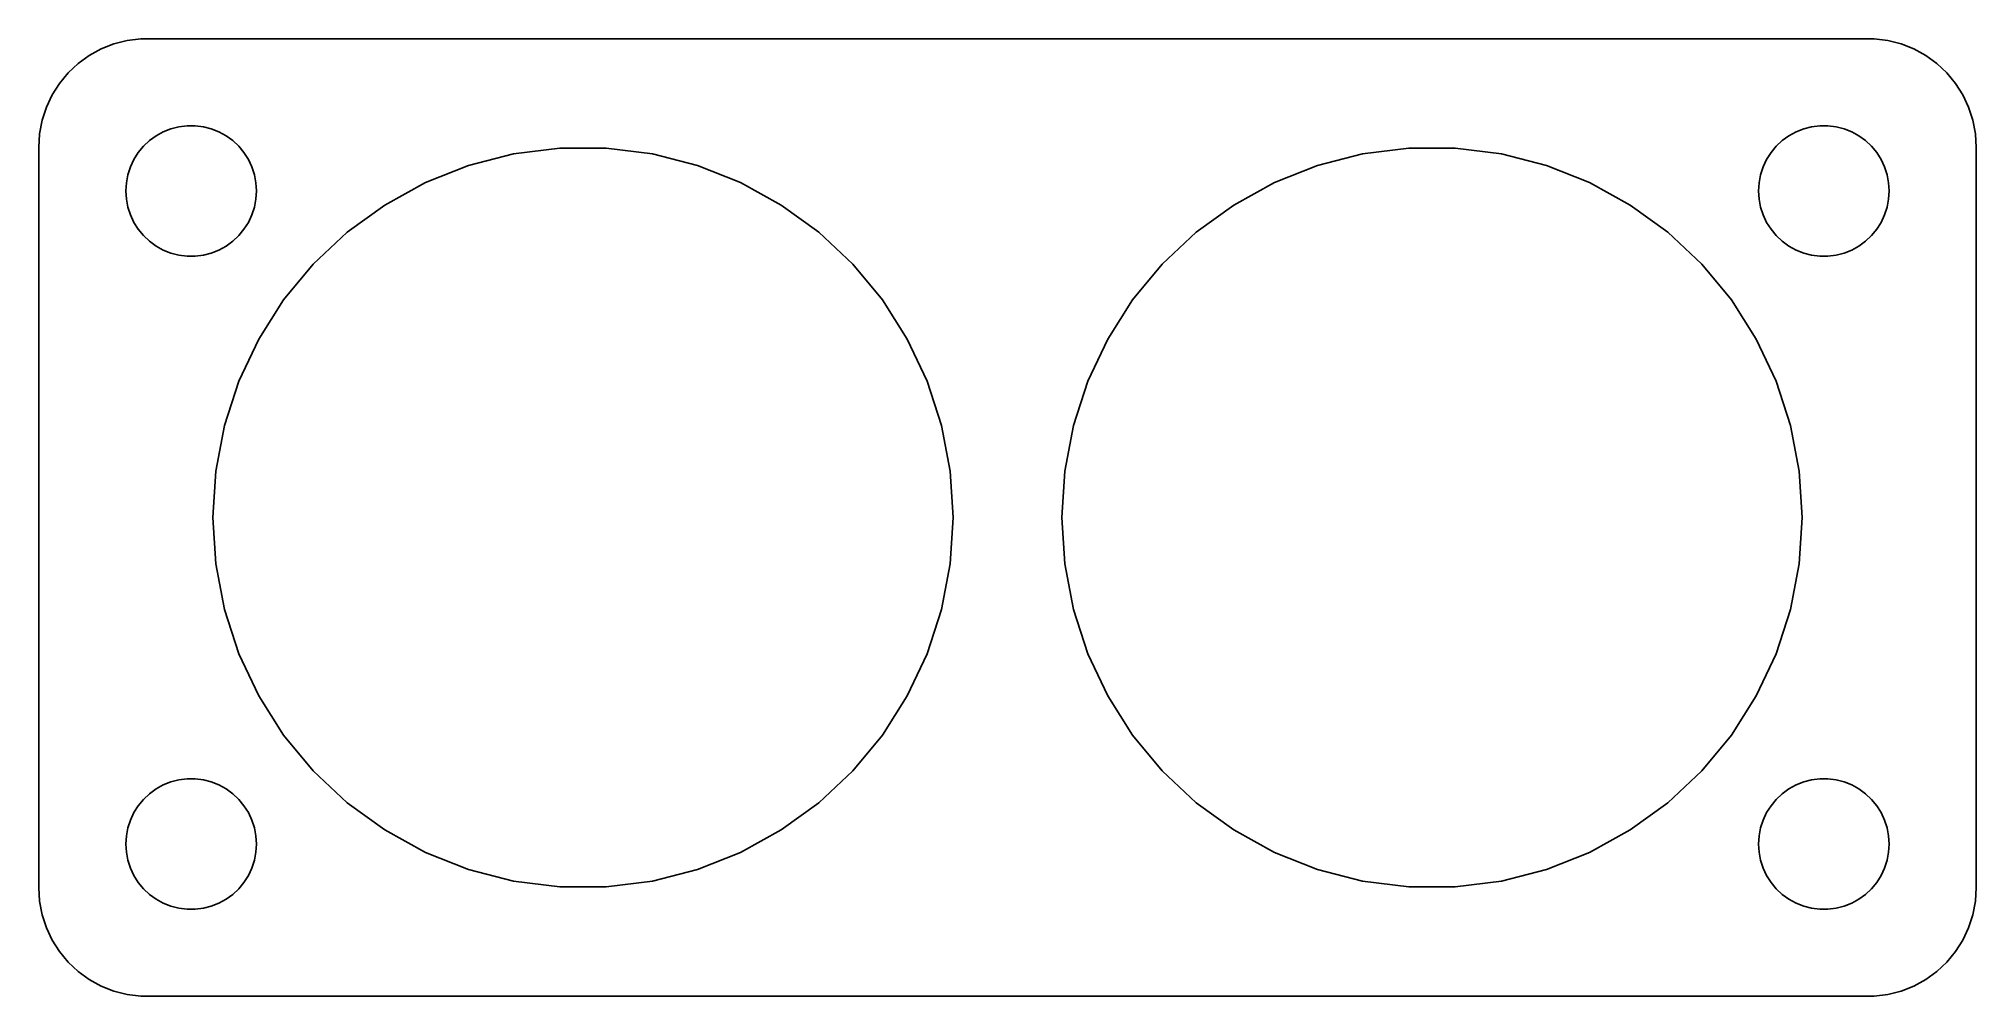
# Model space of a CAD drawing. Header units: metres. Extents: x -44.5 to 44.5, y -22 to 22.
import ezdxf

# ---------------------------------------------------------------- set-up
doc = ezdxf.new("R2010")
doc.units = ezdxf.units.M

msp = doc.modelspace()

# ---------------------------------------------------------------- linework, layer by layer
for p, q in [((-41.6289, 21.5241), (-42.1791, 21.2216)), ((-41.0451, 21.7553), (-41.6289, 21.5241)), ((-40.4369, 21.9114), (-41.0451, 21.7553)), ((-39.8139, 21.9901), (-40.4369, 21.9114)), ((39.8139, 21.9901), (-39.8139, 21.9901)), ((40.4369, 21.9114), (39.8139, 21.9901)), ((41.0451, 21.7553), (40.4369, 21.9114)), ((41.6289, 21.5241), (41.0451, 21.7553)), ((42.1791, 21.2216), (41.6289, 21.5241)), ((-42.6871, 20.8526), (-43.1448, 20.4227)), ((-42.1791, 21.2216), (-42.6871, 20.8526)), ((42.6871, 20.8526), (42.1791, 21.2216)), ((43.1448, 20.4227), (42.6871, 20.8526)), ((-43.5451, 19.9389), (-43.8815, 19.4088)), ((-43.1448, 20.4227), (-43.5451, 19.9389)), ((43.5451, 19.9389), (43.1448, 20.4227)), ((43.8815, 19.4088), (43.5451, 19.9389)), ((-44.1489, 18.8406), (-44.3429, 18.2434)), ((-43.8815, 19.4088), (-44.1489, 18.8406)), ((44.1489, 18.8406), (43.8815, 19.4088)), ((44.3429, 18.2434), (44.1489, 18.8406)), ((-44.3429, 18.2434), (-44.4606, 17.6267)), ((-38.7773, 17.7145), (-38.427, 17.8532)), ((-38.427, 17.8532), (-38.0621, 17.9469)), ((-38.0621, 17.9469), (-37.6884, 17.9941)), ((-37.6884, 17.9941), (-37.3116, 17.9941)), ((-37.3116, 17.9941), (-36.9379, 17.9469)), ((-36.9379, 17.9469), (-36.5729, 17.8532)), ((-36.5729, 17.8532), (-36.2227, 17.7145)), ((36.2227, 17.7145), (36.5729, 17.8532)), ((36.5729, 17.8532), (36.9379, 17.9469)), ((36.9379, 17.9469), (37.3116, 17.9941)), ((37.3116, 17.9941), (37.6884, 17.9941)), ((37.6884, 17.9941), (38.0621, 17.9469)), ((38.0621, 17.9469), (38.427, 17.8532)), ((38.427, 17.8532), (38.7773, 17.7145)), ((44.4606, 17.6267), (44.3429, 18.2434)), ((-44.4606, 17.6267), (-44.5, 17)), ((-44.5, 17), (-44.5, -17)), ((-39.927, 16.7634), (-39.6869, 17.0536)), ((-39.6869, 17.0536), (-39.4123, 17.3115)), ((-39.4123, 17.3115), (-39.1075, 17.533)), ((-39.1075, 17.533), (-38.7773, 17.7145)), ((-36.2227, 17.7145), (-35.8925, 17.533)), ((-35.8925, 17.533), (-35.5877, 17.3115)), ((-35.5877, 17.3115), (-35.3131, 17.0536)), ((-35.3131, 17.0536), (-35.0729, 16.7634)), ((-22.6855, 16.6989), (-20.5674, 16.9664)), ((-20.5674, 16.9664), (-18.4326, 16.9664)), ((-18.4326, 16.9664), (-16.3145, 16.6989)), ((16.3145, 16.6989), (18.4326, 16.9664)), ((18.4326, 16.9664), (20.5674, 16.9664)), ((20.5674, 16.9664), (22.6855, 16.6989)), ((35.0729, 16.7634), (35.3131, 17.0536)), ((35.3131, 17.0536), (35.5877, 17.3115)), ((35.5877, 17.3115), (35.8925, 17.533)), ((35.8925, 17.533), (36.2227, 17.7145)), ((38.7773, 17.7145), (39.1075, 17.533)), ((39.1075, 17.533), (39.4123, 17.3115)), ((39.4123, 17.3115), (39.6869, 17.0536)), ((39.6869, 17.0536), (39.927, 16.7634)), ((44.5, 17), (44.4606, 17.6267)), ((44.5, -17), (44.5, 17)), ((-40.4057, 15.7461), (-40.2893, 16.1044)), ((-40.2893, 16.1044), (-40.1289, 16.4453)), ((-40.1289, 16.4453), (-39.927, 16.7634)), ((-35.0729, 16.7634), (-34.8711, 16.4453)), ((-34.8711, 16.4453), (-34.7107, 16.1044)), ((-34.7107, 16.1044), (-34.5942, 15.7461)), ((-26.7382, 15.382), (-24.7533, 16.168)), ((-24.7533, 16.168), (-22.6855, 16.6989)), ((-16.3145, 16.6989), (-14.2467, 16.168)), ((-14.2467, 16.168), (-12.2617, 15.382)), ((12.2617, 15.382), (14.2467, 16.168)), ((14.2467, 16.168), (16.3145, 16.6989)), ((22.6855, 16.6989), (24.7533, 16.168)), ((24.7533, 16.168), (26.7382, 15.382)), ((34.5942, 15.7461), (34.7107, 16.1044)), ((34.7107, 16.1044), (34.8711, 16.4453)), ((34.8711, 16.4453), (35.0729, 16.7634)), ((39.927, 16.7634), (40.1289, 16.4453)), ((40.1289, 16.4453), (40.2893, 16.1044)), ((40.2893, 16.1044), (40.4057, 15.7461)), ((-40.5, 15), (-40.4763, 15.376)), ((-40.4763, 15.376), (-40.4057, 15.7461)), ((-34.5942, 15.7461), (-34.5237, 15.376)), ((-34.5237, 15.376), (-34.5, 15)), ((-28.6091, 14.3536), (-26.7382, 15.382)), ((-12.2617, 15.382), (-10.3909, 14.3536)), ((10.3909, 14.3536), (12.2617, 15.382)), ((26.7382, 15.382), (28.6091, 14.3536)), ((34.5, 15), (34.5237, 15.376)), ((34.5237, 15.376), (34.5942, 15.7461)), ((40.4057, 15.7461), (40.4763, 15.376)), ((40.4763, 15.376), (40.5, 15)), ((-40.4763, 14.624), (-40.5, 15)), ((-40.4057, 14.2539), (-40.4763, 14.624)), ((-40.2893, 13.8956), (-40.4057, 14.2539)), ((-34.5942, 14.2539), (-34.7107, 13.8956)), ((-34.5237, 14.624), (-34.5942, 14.2539)), ((-34.5, 15), (-34.5237, 14.624)), ((-30.3362, 13.0987), (-28.6091, 14.3536)), ((-10.3909, 14.3536), (-8.66379, 13.0987)), ((8.66379, 13.0987), (10.3909, 14.3536)), ((28.6091, 14.3536), (30.3362, 13.0987)), ((34.5237, 14.624), (34.5, 15)), ((34.5942, 14.2539), (34.5237, 14.624)), ((34.7107, 13.8956), (34.5942, 14.2539)), ((40.4057, 14.2539), (40.2893, 13.8956)), ((40.4763, 14.624), (40.4057, 14.2539)), ((40.5, 15), (40.4763, 14.624)), ((-40.1289, 13.5547), (-40.2893, 13.8956)), ((-39.927, 13.2366), (-40.1289, 13.5547)), ((-34.8711, 13.5547), (-35.0729, 13.2366)), ((-34.7107, 13.8956), (-34.8711, 13.5547)), ((34.8711, 13.5547), (34.7107, 13.8956)), ((35.0729, 13.2366), (34.8711, 13.5547)), ((40.1289, 13.5547), (39.927, 13.2366)), ((40.2893, 13.8956), (40.1289, 13.5547)), ((-39.6869, 12.9464), (-39.927, 13.2366)), ((-39.4123, 12.6884), (-39.6869, 12.9464)), ((-39.1075, 12.467), (-39.4123, 12.6884)), ((-38.7773, 12.2855), (-39.1075, 12.467)), ((-35.8925, 12.467), (-36.2227, 12.2855)), ((-35.5877, 12.6884), (-35.8925, 12.467)), ((-35.3131, 12.9464), (-35.5877, 12.6884)), ((-35.0729, 13.2366), (-35.3131, 12.9464)), ((-31.8925, 11.6373), (-30.3362, 13.0987)), ((-8.66379, 13.0987), (-7.10753, 11.6373)), ((7.10753, 11.6373), (8.66379, 13.0987)), ((30.3362, 13.0987), (31.8925, 11.6373)), ((35.3131, 12.9464), (35.0729, 13.2366)), ((35.5877, 12.6884), (35.3131, 12.9464)), ((35.8925, 12.467), (35.5877, 12.6884)), ((36.2227, 12.2855), (35.8925, 12.467)), ((39.1075, 12.467), (38.7773, 12.2855)), ((39.4123, 12.6884), (39.1075, 12.467)), ((39.6869, 12.9464), (39.4123, 12.6884)), ((39.927, 13.2366), (39.6869, 12.9464)), ((-38.427, 12.1468), (-38.7773, 12.2855)), ((-38.0621, 12.0531), (-38.427, 12.1468)), ((-37.6884, 12.0059), (-38.0621, 12.0531)), ((-37.3116, 12.0059), (-37.6884, 12.0059)), ((-36.9379, 12.0531), (-37.3116, 12.0059)), ((-36.5729, 12.1468), (-36.9379, 12.0531)), ((-36.2227, 12.2855), (-36.5729, 12.1468)), ((-33.2533, 9.99234), (-31.8925, 11.6373)), ((-7.10753, 11.6373), (-5.7467, 9.99234)), ((5.7467, 9.99234), (7.10753, 11.6373)), ((31.8925, 11.6373), (33.2533, 9.99234)), ((36.5729, 12.1468), (36.2227, 12.2855)), ((36.9379, 12.0531), (36.5729, 12.1468)), ((37.3116, 12.0059), (36.9379, 12.0531)), ((37.6884, 12.0059), (37.3116, 12.0059)), ((38.0621, 12.0531), (37.6884, 12.0059)), ((38.427, 12.1468), (38.0621, 12.0531)), ((38.7773, 12.2855), (38.427, 12.1468)), ((-34.3972, 8.1898), (-33.2533, 9.99234)), ((-5.7467, 9.99234), (-4.60278, 8.1898)), ((4.60278, 8.1898), (5.7467, 9.99234)), ((33.2533, 9.99234), (34.3972, 8.1898)), ((-35.3062, 6.2581), (-34.3972, 8.1898)), ((-4.60278, 8.1898), (-3.69379, 6.2581)), ((3.69379, 6.2581), (4.60278, 8.1898)), ((34.3972, 8.1898), (35.3062, 6.2581)), ((-35.9659, 4.22772), (-35.3062, 6.2581)), ((-3.69379, 6.2581), (-3.03407, 4.22772)), ((3.03407, 4.22772), (3.69379, 6.2581)), ((35.3062, 6.2581), (35.9659, 4.22772)), ((-36.366, 2.13066), (-35.9659, 4.22772)), ((-3.03407, 4.22772), (-2.63405, 2.13066)), ((2.63405, 2.13066), (3.03407, 4.22772)), ((35.9659, 4.22772), (36.366, 2.13066)), ((-36.5, 0), (-36.366, 2.13066)), ((-2.63405, 2.13066), (-2.5, 0)), ((2.5, 0), (2.63405, 2.13066)), ((36.366, 2.13066), (36.5, 0)), ((-36.366, -2.13066), (-36.5, 0)), ((-2.5, 0), (-2.63405, -2.13066)), ((2.63405, -2.13066), (2.5, 0)), ((36.5, 0), (36.366, -2.13066)), ((-35.9659, -4.22772), (-36.366, -2.13066)), ((-2.63405, -2.13066), (-3.03407, -4.22772)), ((3.03407, -4.22772), (2.63405, -2.13066)), ((36.366, -2.13066), (35.9659, -4.22772)), ((-35.3062, -6.2581), (-35.9659, -4.22772)), ((-3.03407, -4.22772), (-3.69379, -6.2581)), ((3.69379, -6.2581), (3.03407, -4.22772)), ((35.9659, -4.22772), (35.3062, -6.2581)), ((-34.3972, -8.1898), (-35.3062, -6.2581)), ((-3.69379, -6.2581), (-4.60278, -8.1898)), ((4.60278, -8.1898), (3.69379, -6.2581)), ((35.3062, -6.2581), (34.3972, -8.1898)), ((-33.2533, -9.99234), (-34.3972, -8.1898)), ((-4.60278, -8.1898), (-5.7467, -9.99234)), ((5.7467, -9.99234), (4.60278, -8.1898)), ((34.3972, -8.1898), (33.2533, -9.99234)), ((-31.8925, -11.6373), (-33.2533, -9.99234)), ((-5.7467, -9.99234), (-7.10753, -11.6373)), ((7.10753, -11.6373), (5.7467, -9.99234)), ((33.2533, -9.99234), (31.8925, -11.6373)), ((-39.1075, -12.467), (-38.7773, -12.2855)), ((-38.7773, -12.2855), (-38.427, -12.1468)), ((-38.427, -12.1468), (-38.0621, -12.0531)), ((-38.0621, -12.0531), (-37.6884, -12.0059)), ((-37.6884, -12.0059), (-37.3116, -12.0059)), ((-37.3116, -12.0059), (-36.9379, -12.0531)), ((-36.9379, -12.0531), (-36.5729, -12.1468)), ((-36.5729, -12.1468), (-36.2227, -12.2855)), ((-36.2227, -12.2855), (-35.8925, -12.467)), ((-30.3362, -13.0987), (-31.8925, -11.6373)), ((-7.10753, -11.6373), (-8.66379, -13.0987)), ((8.66379, -13.0987), (7.10753, -11.6373)), ((31.8925, -11.6373), (30.3362, -13.0987)), ((35.8925, -12.467), (36.2227, -12.2855)), ((36.2227, -12.2855), (36.5729, -12.1468)), ((36.5729, -12.1468), (36.9379, -12.0531)), ((36.9379, -12.0531), (37.3116, -12.0059)), ((37.3116, -12.0059), (37.6884, -12.0059)), ((37.6884, -12.0059), (38.0621, -12.0531)), ((38.0621, -12.0531), (38.427, -12.1468)), ((38.427, -12.1468), (38.7773, -12.2855)), ((38.7773, -12.2855), (39.1075, -12.467)), ((-40.1289, -13.5547), (-39.927, -13.2366)), ((-39.927, -13.2366), (-39.6869, -12.9464)), ((-39.6869, -12.9464), (-39.4123, -12.6884)), ((-39.4123, -12.6884), (-39.1075, -12.467)), ((-35.8925, -12.467), (-35.5877, -12.6884)), ((-35.5877, -12.6884), (-35.3131, -12.9464)), ((-35.3131, -12.9464), (-35.0729, -13.2366)), ((-35.0729, -13.2366), (-34.8711, -13.5547)), ((-28.6091, -14.3536), (-30.3362, -13.0987)), ((-8.66379, -13.0987), (-10.3909, -14.3536)), ((10.3909, -14.3536), (8.66379, -13.0987)), ((30.3362, -13.0987), (28.6091, -14.3536)), ((34.8711, -13.5547), (35.0729, -13.2366)), ((35.0729, -13.2366), (35.3131, -12.9464)), ((35.3131, -12.9464), (35.5877, -12.6884)), ((35.5877, -12.6884), (35.8925, -12.467)), ((39.1075, -12.467), (39.4123, -12.6884)), ((39.4123, -12.6884), (39.6869, -12.9464)), ((39.6869, -12.9464), (39.927, -13.2366)), ((39.927, -13.2366), (40.1289, -13.5547)), ((-40.4057, -14.2539), (-40.2893, -13.8956)), ((-40.2893, -13.8956), (-40.1289, -13.5547)), ((-34.8711, -13.5547), (-34.7107, -13.8956)), ((-34.7107, -13.8956), (-34.5942, -14.2539)), ((34.5942, -14.2539), (34.7107, -13.8956)), ((34.7107, -13.8956), (34.8711, -13.5547)), ((40.1289, -13.5547), (40.2893, -13.8956)), ((40.2893, -13.8956), (40.4057, -14.2539)), ((-40.5, -15), (-40.4763, -14.624)), ((-40.4763, -15.376), (-40.5, -15)), ((-40.4763, -14.624), (-40.4057, -14.2539)), ((-34.5942, -14.2539), (-34.5237, -14.624)), ((-34.5237, -14.624), (-34.5, -15)), ((-34.5, -15), (-34.5237, -15.376)), ((-26.7382, -15.382), (-28.6091, -14.3536)), ((-10.3909, -14.3536), (-12.2617, -15.382)), ((12.2617, -15.382), (10.3909, -14.3536)), ((28.6091, -14.3536), (26.7382, -15.382)), ((34.5, -15), (34.5237, -14.624)), ((34.5237, -15.376), (34.5, -15)), ((34.5237, -14.624), (34.5942, -14.2539)), ((40.4057, -14.2539), (40.4763, -14.624)), ((40.4763, -14.624), (40.5, -15)), ((40.5, -15), (40.4763, -15.376)), ((-40.4057, -15.7461), (-40.4763, -15.376)), ((-40.2893, -16.1044), (-40.4057, -15.7461)), ((-34.5942, -15.7461), (-34.7107, -16.1044)), ((-34.5237, -15.376), (-34.5942, -15.7461)), ((-24.7533, -16.168), (-26.7382, -15.382)), ((-12.2617, -15.382), (-14.2467, -16.168)), ((14.2467, -16.168), (12.2617, -15.382)), ((26.7382, -15.382), (24.7533, -16.168)), ((34.5942, -15.7461), (34.5237, -15.376)), ((34.7107, -16.1044), (34.5942, -15.7461)), ((40.4057, -15.7461), (40.2893, -16.1044)), ((40.4763, -15.376), (40.4057, -15.7461)), ((-40.1289, -16.4453), (-40.2893, -16.1044)), ((-39.927, -16.7634), (-40.1289, -16.4453)), ((-39.6869, -17.0536), (-39.927, -16.7634)), ((-35.0729, -16.7634), (-35.3131, -17.0536)), ((-34.8711, -16.4453), (-35.0729, -16.7634)), ((-34.7107, -16.1044), (-34.8711, -16.4453)), ((-22.6855, -16.6989), (-24.7533, -16.168)), ((-20.5674, -16.9664), (-22.6855, -16.6989)), ((-16.3145, -16.6989), (-18.4326, -16.9664)), ((-14.2467, -16.168), (-16.3145, -16.6989)), ((16.3145, -16.6989), (14.2467, -16.168)), ((18.4326, -16.9664), (16.3145, -16.6989)), ((22.6855, -16.6989), (20.5674, -16.9664)), ((24.7533, -16.168), (22.6855, -16.6989)), ((34.8711, -16.4453), (34.7107, -16.1044)), ((35.0729, -16.7634), (34.8711, -16.4453)), ((35.3131, -17.0536), (35.0729, -16.7634)), ((39.927, -16.7634), (39.6869, -17.0536)), ((40.1289, -16.4453), (39.927, -16.7634)), ((40.2893, -16.1044), (40.1289, -16.4453)), ((-44.5, -17), (-44.4606, -17.6267)), ((-44.4606, -17.6267), (-44.3429, -18.2434)), ((-39.4123, -17.3115), (-39.6869, -17.0536)), ((-39.1075, -17.533), (-39.4123, -17.3115)), ((-38.7773, -17.7145), (-39.1075, -17.533)), ((-38.427, -17.8532), (-38.7773, -17.7145)), ((-36.2227, -17.7145), (-36.5729, -17.8532)), ((-35.8925, -17.533), (-36.2227, -17.7145)), ((-35.5877, -17.3115), (-35.8925, -17.533)), ((-35.3131, -17.0536), (-35.5877, -17.3115)), ((-18.4326, -16.9664), (-20.5674, -16.9664)), ((20.5674, -16.9664), (18.4326, -16.9664)), ((35.5877, -17.3115), (35.3131, -17.0536)), ((35.8925, -17.533), (35.5877, -17.3115)), ((36.2227, -17.7145), (35.8925, -17.533)), ((36.5729, -17.8532), (36.2227, -17.7145)), ((38.7773, -17.7145), (38.427, -17.8532)), ((39.1075, -17.533), (38.7773, -17.7145)), ((39.4123, -17.3115), (39.1075, -17.533)), ((39.6869, -17.0536), (39.4123, -17.3115)), ((44.3429, -18.2434), (44.4606, -17.6267)), ((44.4606, -17.6267), (44.5, -17)), ((-44.3429, -18.2434), (-44.1489, -18.8406)), ((-38.0621, -17.9469), (-38.427, -17.8532)), ((-37.6884, -17.9941), (-38.0621, -17.9469)), ((-37.3116, -17.9941), (-37.6884, -17.9941)), ((-36.9379, -17.9469), (-37.3116, -17.9941)), ((-36.5729, -17.8532), (-36.9379, -17.9469)), ((36.9379, -17.9469), (36.5729, -17.8532)), ((37.3116, -17.9941), (36.9379, -17.9469)), ((37.6884, -17.9941), (37.3116, -17.9941)), ((38.0621, -17.9469), (37.6884, -17.9941)), ((38.427, -17.8532), (38.0621, -17.9469)), ((44.1489, -18.8406), (44.3429, -18.2434)), ((-44.1489, -18.8406), (-43.8815, -19.4088)), ((-43.8815, -19.4088), (-43.5451, -19.9389)), ((43.5451, -19.9389), (43.8815, -19.4088)), ((43.8815, -19.4088), (44.1489, -18.8406)), ((-43.5451, -19.9389), (-43.1448, -20.4227)), ((-43.1448, -20.4227), (-42.6871, -20.8526)), ((42.6871, -20.8526), (43.1448, -20.4227)), ((43.1448, -20.4227), (43.5451, -19.9389)), ((-42.6871, -20.8526), (-42.1791, -21.2216)), ((-42.1791, -21.2216), (-41.6289, -21.5241)), ((41.6289, -21.5241), (42.1791, -21.2216)), ((42.1791, -21.2216), (42.6871, -20.8526)), ((-41.6289, -21.5241), (-41.0451, -21.7553)), ((-41.0451, -21.7553), (-40.4369, -21.9114)), ((-40.4369, -21.9114), (-39.8139, -21.9901)), ((-39.8139, -21.9901), (39.8139, -21.9901)), ((39.8139, -21.9901), (40.4369, -21.9114)), ((40.4369, -21.9114), (41.0451, -21.7553)), ((41.0451, -21.7553), (41.6289, -21.5241))]:
    msp.add_line(p, q)

doc.saveas('drawing.dxf')
